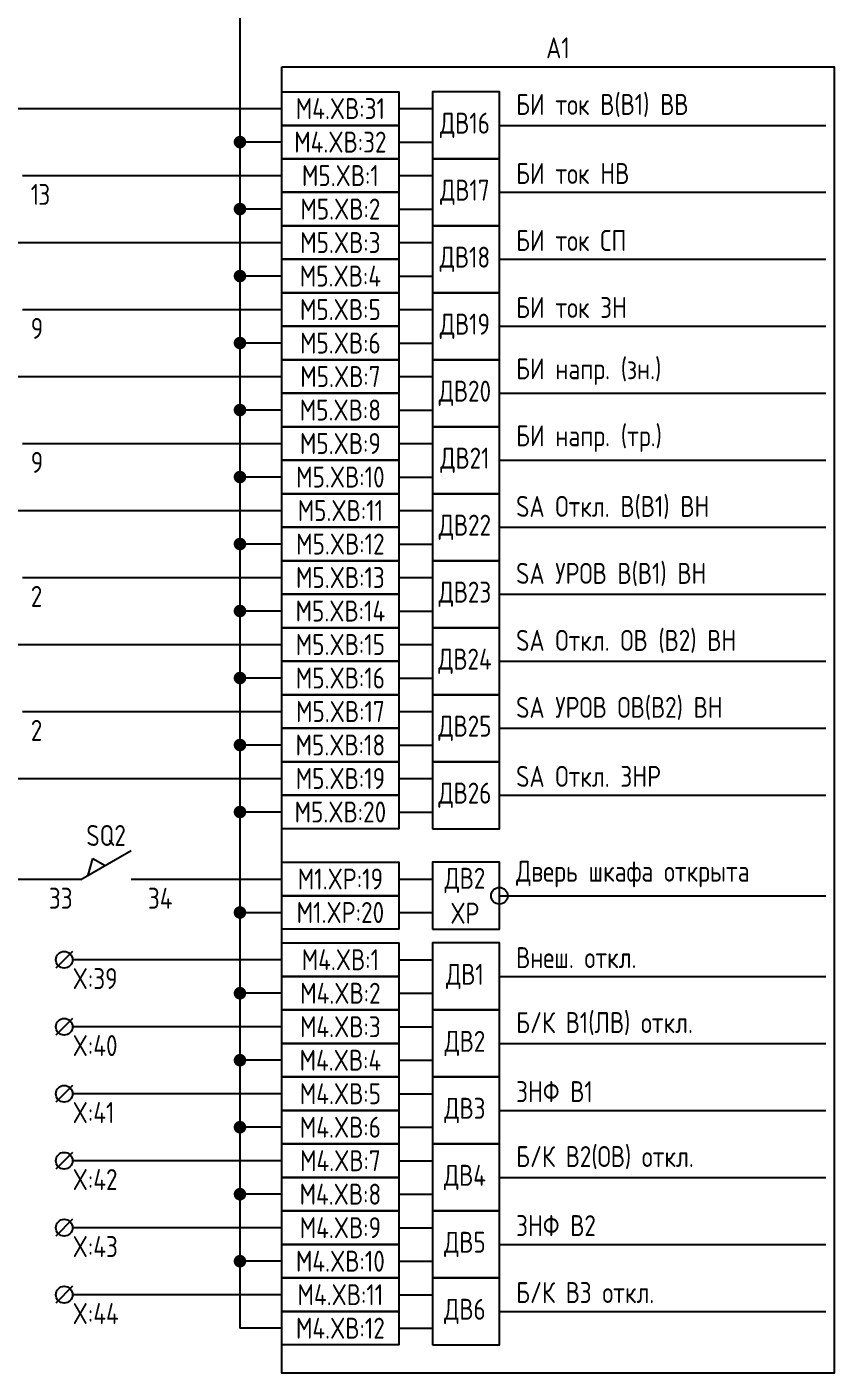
# Model space of a CAD drawing. Header units: millimetres. Extents: x -1117 to 4405, y -90 to 586.
# Drawn here: x 524.5 to 621, y 42 to 202.8 of the extents above; entities that cross this region are included whole.
import ezdxf

# ---------------------------------------------------------------- set-up
doc = ezdxf.new("R2010")
doc.units = ezdxf.units.MM
doc.styles.add('Gost_type_A', font='GOST_A.TTF')

# ---------------------------------------------------------------- blocks, each defined once
blk = doc.blocks.new('POINT')
at = {"const_width": 0.75}
blk.add_lwpolyline([(-0.375, 0, 1), (0.375, 0, 1)], format="xyb", close=True, dxfattribs=at)

msp = doc.modelspace()

# ---------------------------------------------------------------- linework, layer by layer
for p, q in [((550, 263), (550, 47.36)), ((503, 193), (555, 193)), ((569, 193), (573, 193)), ((581, 191), (620, 191)), ((555, 189), (550, 189)), ((569, 189), (573, 189)), ((524, 185), (555, 185)), ((569, 185), (573, 185)), ((581, 183), (620, 183)), ((555, 181), (550, 181)), ((569, 181), (573, 181)), ((503, 177), (555, 177)), ((569, 177), (573, 177)), ((581, 175), (620, 175)), ((555, 173), (550, 173)), ((569, 173), (573, 173)), ((524, 169), (555, 169)), ((569, 169), (573, 169)), ((581, 167), (620, 167)), ((555, 165), (550, 165)), ((569, 165), (573, 165)), ((503, 161), (555, 161)), ((569, 161), (573, 161)), ((581, 159), (620, 159)), ((555, 157), (550, 157)), ((569, 157), (573, 157)), ((524, 153), (555, 153)), ((569, 153), (573, 153)), ((581, 151), (620, 151)), ((555, 149), (550, 149)), ((569, 149), (573, 149)), ((503, 145), (555, 145)), ((569, 145), (573, 145)), ((581, 143), (620, 143)), ((555, 141), (550, 141)), ((569, 141), (573, 141)), ((524, 137), (555, 137)), ((569, 137), (573, 137)), ((581, 135), (620, 135)), ((555, 133), (550, 133)), ((569, 133), (573, 133)), ((503, 129), (555, 129)), ((569, 129), (573, 129)), ((581, 127), (620, 127)), ((555, 125), (550, 125)), ((569, 125), (573, 125)), ((524, 121), (555, 121)), ((569, 121), (573, 121)), ((581, 119), (620, 119)), ((555, 117), (550, 117)), ((569, 117), (573, 117)), ((503, 113), (555, 113)), ((569, 113), (573, 113)), ((581, 111), (620, 111)), ((555, 109), (550, 109)), ((569, 109), (573, 109)), ((531, 100.95), (537, 104.42)), ((531.86, 101.45), (532.43, 103.44)), ((532.43, 103.44), (533.87, 102.61)), ((531, 100.95), (502, 100.95)), ((537, 101), (555, 101)), ((569, 101), (573, 101)), ((581, 99), (620, 99)), ((550, 97), (555, 97)), ((550, 97), (555, 97)), ((569, 97), (573, 97)), ((530, 92.36), (528, 90.36)), ((555, 91.36), (530, 91.36)), ((569, 91.36), (573, 91.36)), ((581, 89.36), (620, 89.36)), ((555, 87.36), (550, 87.36)), ((569, 87.36), (573, 87.36)), ((530, 84.36), (528, 82.36)), ((555, 83.36), (530, 83.36)), ((569, 83.36), (573, 83.36)), ((581, 81.36), (620, 81.36)), ((555, 79.36), (550, 79.36)), ((569, 79.36), (573, 79.36)), ((530, 76.36), (528, 74.36)), ((555, 75.36), (530, 75.36)), ((569, 75.36), (573, 75.36)), ((581, 73.36), (620, 73.36)), ((555, 71.36), (550, 71.36)), ((569, 71.36), (573, 71.36)), ((530, 68.36), (528, 66.36)), ((555, 67.36), (530, 67.36)), ((569, 67.36), (573, 67.36)), ((581, 65.36), (620, 65.36)), ((555, 63.36), (550, 63.36)), ((569, 63.36), (573, 63.36)), ((530, 60.36), (528, 58.36)), ((555, 59.36), (530, 59.36)), ((569, 59.36), (573, 59.36)), ((581, 57.36), (620, 57.36)), ((555, 55.36), (550, 55.36)), ((569, 55.36), (573, 55.36)), ((530, 52.36), (528, 50.36)), ((555, 51.36), (530, 51.36)), ((569, 51.36), (573, 51.36)), ((581, 49.36), (620, 49.36)), ((555, 47.36), (550, 47.36)), ((569, 47.36), (573, 47.36))]:
    msp.add_line(p, q)
for points in [[(555, 198), (621, 198), (621, 42), (555, 42)], [(555, 195), (569, 195), (569, 191), (555, 191)], [(555, 191), (569, 191), (569, 187), (555, 187)], [(555, 187), (569, 187), (569, 183), (555, 183)], [(555, 183), (569, 183), (569, 179), (555, 179)], [(555, 179), (569, 179), (569, 175), (555, 175)], [(555, 175), (569, 175), (569, 171), (555, 171)], [(555, 171), (569, 171), (569, 167), (555, 167)], [(555, 167), (569, 167), (569, 163), (555, 163)], [(555, 163), (569, 163), (569, 159), (555, 159)], [(555, 159), (569, 159), (569, 155), (555, 155)], [(555, 155), (569, 155), (569, 151), (555, 151)], [(555, 151), (569, 151), (569, 147), (555, 147)], [(555, 147), (569, 147), (569, 143), (555, 143)], [(555, 143), (569, 143), (569, 139), (555, 139)], [(555, 139), (569, 139), (569, 135), (555, 135)], [(555, 135), (569, 135), (569, 131), (555, 131)], [(555, 131), (569, 131), (569, 127), (555, 127)], [(555, 127), (569, 127), (569, 123), (555, 123)], [(555, 123), (569, 123), (569, 119), (555, 119)], [(555, 119), (569, 119), (569, 115), (555, 115)], [(555, 115), (569, 115), (569, 111), (555, 111)], [(555, 111), (569, 111), (569, 107), (555, 107)], [(555, 103), (569, 103), (569, 99), (555, 99)], [(555, 103), (569, 103), (569, 99), (555, 99)], [(555, 99), (569, 99), (569, 95), (555, 95)], [(555, 93.36), (569, 93.36), (569, 89.36), (555, 89.36)], [(555, 89.36), (569, 89.36), (569, 85.36), (555, 85.36)], [(555, 85.36), (569, 85.36), (569, 81.36), (555, 81.36)], [(555, 81.36), (569, 81.36), (569, 77.36), (555, 77.36)], [(555, 77.36), (569, 77.36), (569, 73.36), (555, 73.36)], [(555, 73.36), (569, 73.36), (569, 69.36), (555, 69.36)], [(555, 69.36), (569, 69.36), (569, 65.36), (555, 65.36)], [(555, 65.36), (569, 65.36), (569, 61.36), (555, 61.36)], [(555, 61.36), (569, 61.36), (569, 57.36), (555, 57.36)], [(555, 57.36), (569, 57.36), (569, 53.36), (555, 53.36)], [(555, 53.36), (569, 53.36), (569, 49.36), (555, 49.36)], [(555, 49.36), (569, 49.36), (569, 45.36), (555, 45.36)]]:
    msp.add_lwpolyline(points, close=True)
at = {"ltscale": 4}
for points in [[(573, 187), (581, 187), (581, 195), (573, 195)], [(573, 179), (581, 179), (581, 187), (573, 187)], [(573, 171), (581, 171), (581, 179), (573, 179)], [(573, 163), (581, 163), (581, 171), (573, 171)], [(573, 155), (581, 155), (581, 163), (573, 163)], [(573, 147), (581, 147), (581, 155), (573, 155)], [(573, 139), (581, 139), (581, 147), (573, 147)], [(573, 131), (581, 131), (581, 139), (573, 139)], [(573, 123), (581, 123), (581, 131), (573, 131)], [(573, 115), (581, 115), (581, 123), (573, 123)], [(573, 107), (581, 107), (581, 115), (573, 115)], [(573, 95), (581, 95), (581, 103), (573, 103)], [(573, 85.36), (581, 85.36), (581, 93.36), (573, 93.36)], [(573, 77.36), (581, 77.36), (581, 85.36), (573, 85.36)], [(573, 69.36), (581, 69.36), (581, 77.36), (573, 77.36)], [(573, 61.36), (581, 61.36), (581, 69.36), (573, 69.36)], [(573, 53.36), (581, 53.36), (581, 61.36), (573, 61.36)], [(573, 45.36), (581, 45.36), (581, 53.36), (573, 53.36)]]:
    msp.add_lwpolyline(points, close=True, dxfattribs=at)
for centre in [(581, 99), (529, 91.36), (529, 83.36), (529, 75.36), (529, 67.36), (529, 59.36), (529, 51.36)]:
    msp.add_circle(centre, 1)

# ---------------------------------------------------------------- block references
for p in [(550, 189), (550, 181), (550, 173), (550, 165), (550, 157), (550, 149), (550, 141), (550, 133), (550, 125), (550, 117), (550, 109), (550, 97), (550, 97), (550, 87.36), (550, 79.36), (550, 71.36), (550, 63.36), (550, 55.36)]:
    msp.add_blockref('POINT', p)

# ---------------------------------------------------------------- texts
at = {"char_height": 2.5, "line_spacing_factor": 0.9, "style": 'Gost_type_A'}
for s, insert, width, attachment_point in [('A1', (588, 199), 66, 8), ('{\\T0.9;13}', (525, 184), 5, 1), ('{\\T0.9;9}', (525, 168), 5, 1), ('{\\T0.9;9}', (525, 152), 5, 1), ('X:39', (530, 90.36), 8, 1), ('X:40', (530, 82.36), 8, 1), ('X:41', (530, 74.36), 8, 1), ('X:42', (530, 66.36), 8, 1), ('X:43', (530, 58.36), 8, 1), ('X:44', (530, 50.36), 8, 1)]:
    msp.add_mtext(s, dxfattribs=dict(at, insert=insert, width=width, attachment_point=attachment_point))
at = {"char_height": 2.5, "style": 'Gost_type_A'}
for s, insert, width, attachment_point in [('БИ ток В(В1) ВВ', (583, 192), 41.6473, 7), ('M4.XВ:31', (562, 193), 14, 5), ('ДВ16', (576.88, 191), 7.7588, 5), ('M4.XВ:32', (562, 189), 14, 5), ('\\pxt2;БИ ток НВ', (583, 184), 27.8465, 7), ('M5.XВ:1', (562, 185), 14, 5), ('ДВ17', (576.88, 183), 7.7588, 5), ('M5.XВ:2', (562, 181), 14, 5), ('БИ ток СП', (583, 176), 31.2345, 7), ('M5.XВ:3', (562, 177), 14, 5), ('ДВ18', (576.88, 175), 7.7588, 5), ('M5.XВ:4', (562, 173), 14, 5), ('БИ ток ЗН', (583, 168), 38.4821, 7), ('M5.XВ:5', (562, 169), 14, 5), ('ДВ19', (576.88, 167), 7.7588, 5), ('M5.XВ:6', (562, 165), 14, 5), ('БИ напр. (зн.)', (583, 160), 27.7075, 7), ('M5.XВ:7', (562, 161), 14, 5), ('ДВ20', (576.88, 159), 7.7588, 5), ('M5.XВ:8', (562, 157), 14, 5), ('БИ напр. (тр.)', (583, 152), 29.9638, 7), ('M5.XВ:9', (562, 153), 14, 5), ('ДВ21', (576.88, 151), 7.7588, 5), ('M5.XВ:10', (562, 149), 14, 5), ('SA Откл. В(В1) ВН', (583, 144), 42.0274, 7), ('M5.XВ:11', (562, 145), 14, 5), ('ДВ22', (576.88, 143), 7.7588, 5), ('M5.XВ:12', (562, 141), 14, 5), ('M5.XВ:13', (562, 137), 14, 5), ('SA УРОВ В(В1) ВН', (583, 136), 27.8465, 7), ('{\\T0.9;2}', (525, 136), 5, 1), ('ДВ23', (576.88, 135), 7.7588, 5), ('M5.XВ:14', (562, 133), 14, 5), ('M5.XВ:15', (562, 129), 14, 5), ('SA Откл. ОВ (В2) ВН', (583, 128), 40.0715, 7), ('ДВ24', (576.88, 127), 7.7588, 5), ('M5.XВ:16', (562, 125), 14, 5), ('M5.XВ:17', (562, 121), 14, 5), ('SA УРОВ ОВ(В2) ВН', (583, 120), 27.8465, 7), ('{\\T0.9;2}', (525, 120), 5, 1), ('ДВ25', (576.88, 119), 7.7588, 5), ('M5.XВ:18', (562, 117), 14, 5), ('M5.XВ:19', (562, 113), 14, 5), ('SA Откл. ЗНР', (583, 112), 27.8465, 7), ('ДВ26', (576.88, 111), 7.7588, 5), ('M5.XВ:20', (562, 109), 14, 5), ('SQ2', (534, 104.95), 10, 8), ('Дверь шкафа открыта', (583, 100), 35.9749, 7), ('M1.XP:19', (562, 101), 14, 5), ('ДВ2 XP', (576.88, 99), 7.7588, 5), ('33', (530, 99.95), 6, 3), ('34', (539, 99.95), 6, 1), ('M1.XP:20', (562, 97), 14, 5), ('M4.XВ:1', (562, 91.36), 14, 5), ('Внеш. откл.', (583, 90.36), 30.8621, 7), ('ДВ1', (576.88, 89.36), 7.7588, 5), ('M4.XВ:2', (562, 87.36), 14, 5), ('Б/К В1(ЛВ) откл.', (583, 82.36), 38.5025, 7), ('M4.XВ:3', (562, 83.36), 14, 5), ('ДВ2', (576.88, 81.36), 7.7588, 5), ('M4.XВ:4', (562, 79.36), 14, 5), ('M4.XВ:5', (562, 75.36), 14, 5), ('ЗНФ В1', (583, 74.36), 27.8465, 7), ('ДВ3', (576.88, 73.36), 7.7588, 5), ('M4.XВ:6', (562, 71.36), 14, 5), ('Б/К В2(ОВ) откл.', (583, 66.36), 27.8465, 7), ('M4.XВ:7', (562, 67.36), 14, 5), ('ДВ4', (576.88, 65.36), 7.7588, 5), ('M4.XВ:8', (562, 63.36), 14, 5), ('M4.XВ:9', (562, 59.36), 14, 5), ('ЗНФ В2', (583, 58.36), 27.8465, 7), ('ДВ5', (576.88, 57.36), 7.7588, 5), ('M4.XВ:10', (562, 55.36), 14, 5), ('M4.XВ:11', (562, 51.36), 14, 5), ('Б/К В3 откл.', (583, 50.36), 37, 7), ('ДВ6', (576.88, 49.36), 7.7588, 5), ('M4.XВ:12', (562, 47.36), 14, 5)]:
    msp.add_mtext(s, dxfattribs=dict(at, insert=insert, width=width, attachment_point=attachment_point))

doc.saveas('drawing.dxf')
